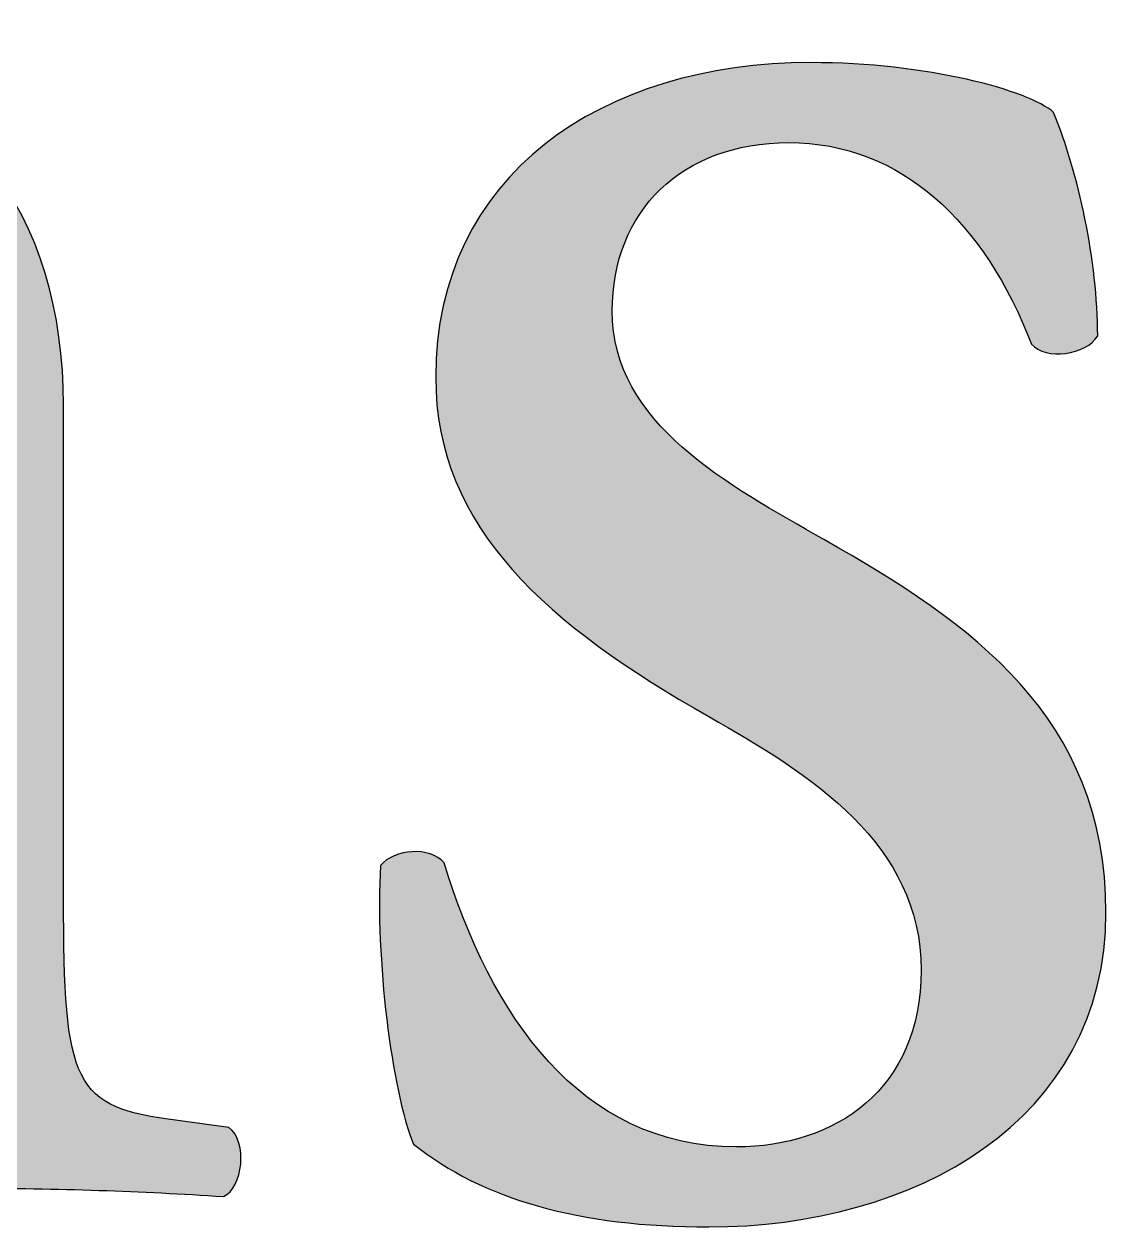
# Paper-space layout 'A3mask' of a CAD drawing. Extents: x 0 to 394, y 0 to 277.
# Drawn here: x 322.408 to 326.038, y 42.122 to 46.156 of the extents above; entities that cross this region are included whole.
import ezdxf
from ezdxf.enums import TextEntityAlignment as Align

# ---------------------------------------------------------------- set-up
doc = ezdxf.new("R2010")
doc.units = 0
doc.layers.get('0').update_dxf_attribs({"linetype": 'CONTINUOUS'})
doc.layers.get('Defpoints').update_dxf_attribs({"linetype": 'CONTINUOUS'})
doc.layers.add('JPP_Mask', color=7, linetype='CONTINUOUS')
doc.styles.add('JPP', font='arial.ttf')

# ---------------------------------------------------------------- blocks, each defined once
blk = doc.blocks.new('A3mask')
at = {"true_color": 0x0081c6}
h = blk.add_hatch(color=142, dxfattribs=at)
edge = h.paths.add_edge_path()
edge.add_spline(control_points=[(322.5403, 43.2878), (322.5403, 43.2878), (322.5403, 44.8794), (322.5403, 44.8794), (322.5403, 45.4996), (322.2258, 46.0272), (321.4575, 46.0272)], knot_values=[8, 8, 8, 8, 9, 9, 9, 10, 10, 10, 10], degree=3, periodic=0)
edge.add_spline(control_points=[(321.4575, 46.0272), (320.9858, 46.0272), (320.5506, 45.7954), (320.1621, 45.5551)], knot_values=[7, 7, 7, 7, 8, 8, 8, 8], degree=3, periodic=0)
edge.add_spline(control_points=[(320.1621, 45.5551), (320.0973, 45.5551), (320.0602, 45.6015), (320.0602, 45.6568)], knot_values=[6, 6, 6, 6, 7, 7, 7, 7], degree=3, periodic=0)
edge.add_spline(control_points=[(320.0602, 45.6568), (320.0602, 45.7402), (320.0602, 45.8789), (320.0787, 46.0916)], knot_values=[5, 5, 5, 5, 6, 6, 6, 6], degree=3, periodic=0)
edge.add_spline(control_points=[(320.0787, 46.0916), (320.0602, 46.1379), (320.0139, 46.1565), (319.9768, 46.1565)], knot_values=[4, 4, 4, 4, 5, 5, 5, 5], degree=3, periodic=0)
edge.add_spline(control_points=[(319.9768, 46.1565), (319.7919, 46.0178), (319.2644, 45.7772), (319.0516, 45.7029)], knot_values=[3, 3, 3, 3, 4, 4, 4, 4], degree=3, periodic=0)
edge.add_spline(control_points=[(319.0516, 45.7029), (319.0053, 45.6753), (319.0053, 45.5734), (319.0423, 45.5366)], knot_values=[2, 2, 2, 2, 3, 3, 3, 3], degree=3, periodic=0)
edge.add_spline(control_points=[(319.0423, 45.5366), (319.0423, 45.5366), (319.1255, 45.4811), (319.1255, 45.4811), (319.3754, 45.3145), (319.3754, 45.2684), (319.3754, 44.9073)], knot_values=[0, 0, 0, 0, 1, 1, 1, 2, 2, 2, 2], degree=3, periodic=0)
edge.add_spline(control_points=[(319.3754, 44.9073), (319.3754, 44.9073), (319.3754, 44.5024), (319.3754, 44.0975)], knot_values=[31.5, 31.5, 31.5, 31.5, 32, 32, 32, 32], degree=3, periodic=0)
edge.add_spline(control_points=[(319.3754, 44.0975), (319.3754, 43.6926), (319.3754, 43.2878), (319.3754, 43.2878), (319.3754, 42.6215), (319.3661, 42.5289), (319.0239, 42.4828)], knot_values=[30, 30, 30, 30, 30.5, 30.5, 30.5, 31.5, 31.5, 31.5, 31.5], degree=3, periodic=0)
edge.add_spline(control_points=[(319.0239, 42.4828), (319.0239, 42.4828), (318.8293, 42.4549), (318.8293, 42.4549), (318.7646, 42.4085), (318.7832, 42.2516), (318.848, 42.2237)], knot_values=[28, 28, 28, 28, 29, 29, 29, 30, 30, 30, 30], degree=3, periodic=0)
edge.add_spline(control_points=[(318.848, 42.2237), (319.1071, 42.242), (319.3847, 42.2516), (319.7179, 42.2516)], knot_values=[27, 27, 27, 27, 28, 28, 28, 28], degree=3, periodic=0)
edge.add_spline(control_points=[(319.7179, 42.2516), (320.0419, 42.2516), (320.31, 42.242), (320.5599, 42.2237)], knot_values=[26, 26, 26, 26, 27, 27, 27, 27], degree=3, periodic=0)
edge.add_spline(control_points=[(320.5599, 42.2237), (320.6247, 42.2516), (320.6432, 42.4085), (320.5785, 42.4549)], knot_values=[25, 25, 25, 25, 26, 26, 26, 26], degree=3, periodic=0)
edge.add_spline(control_points=[(320.5785, 42.4549), (320.5785, 42.4549), (320.4119, 42.4828), (320.4119, 42.4828), (320.0787, 42.538), (320.0602, 42.6215), (320.0602, 43.2878)], knot_values=[23, 23, 23, 23, 24, 24, 24, 25, 25, 25, 25], degree=3, periodic=0)
edge.add_spline(control_points=[(320.0602, 43.2878), (320.0602, 43.2878), (320.0602, 44.7038), (320.0602, 44.7038), (320.0602, 44.9723), (320.0787, 45.1015), (320.199, 45.259)], knot_values=[21, 21, 21, 21, 22, 22, 22, 23, 23, 23, 23], degree=3, periodic=0)
edge.add_spline(control_points=[(320.199, 45.259), (320.3285, 45.4347), (320.634, 45.5828), (320.9858, 45.5828)], knot_values=[20, 20, 20, 20, 21, 21, 21, 21], degree=3, periodic=0)
edge.add_spline(control_points=[(320.9858, 45.5828), (321.6151, 45.5828), (321.8557, 45.1941), (321.8557, 44.6668)], knot_values=[19, 19, 19, 19, 20, 20, 20, 20], degree=3, periodic=0)
edge.add_spline(control_points=[(321.8557, 44.6668), (321.8557, 44.6668), (321.8557, 43.2878), (321.8557, 43.2878), (321.8557, 42.6215), (321.8461, 42.538), (321.5039, 42.4828)], knot_values=[17, 17, 17, 17, 18, 18, 18, 19, 19, 19, 19], degree=3, periodic=0)
edge.add_spline(control_points=[(321.5039, 42.4828), (321.5039, 42.4828), (321.328, 42.4549), (321.328, 42.4549), (321.2632, 42.4085), (321.2819, 42.2516), (321.3466, 42.2237)], knot_values=[15, 15, 15, 15, 16, 16, 16, 17, 17, 17, 17], degree=3, periodic=0)
edge.add_spline(control_points=[(321.3466, 42.2237), (321.5962, 42.242), (321.874, 42.2516), (322.2072, 42.2516)], knot_values=[14, 14, 14, 14, 15, 15, 15, 15], degree=3, periodic=0)
edge.add_spline(control_points=[(322.2072, 42.2516), (322.5311, 42.2516), (322.7993, 42.242), (323.0771, 42.2237)], knot_values=[13, 13, 13, 13, 14, 14, 14, 14], degree=3, periodic=0)
edge.add_spline(control_points=[(323.0771, 42.2237), (323.1418, 42.2516), (323.1603, 42.4085), (323.0954, 42.4549)], knot_values=[12, 12, 12, 12, 13, 13, 13, 13], degree=3, periodic=0)
edge.add_spline(control_points=[(323.0954, 42.4549), (323.0954, 42.4549), (322.8919, 42.4828), (322.8919, 42.4828), (322.5587, 42.5289), (322.5403, 42.6215), (322.5403, 43.2878)], knot_values=[10, 10, 10, 10, 11, 11, 11, 12, 12, 12, 12], degree=3, periodic=0)
h = blk.add_hatch(color=142, dxfattribs=at)
edge = h.paths.add_edge_path()
edge.add_spline(control_points=[(326.0378, 43.1767), (326.0378, 43.8337), (325.5844, 44.1485), (325.0939, 44.4259)], knot_values=[5, 5, 5, 5, 6, 6, 6, 6], degree=3, periodic=0)
edge.add_spline(control_points=[(325.0939, 44.4259), (324.7701, 44.6109), (324.3814, 44.8146), (324.3814, 45.1941)], knot_values=[4, 4, 4, 4, 5, 5, 5, 5], degree=3, periodic=0)
edge.add_spline(control_points=[(324.3814, 45.1941), (324.3814, 45.5272), (324.6129, 45.7587), (324.9737, 45.7587)], knot_values=[3, 3, 3, 3, 4, 4, 4, 4], degree=3, periodic=0)
edge.add_spline(control_points=[(324.9737, 45.7587), (325.3531, 45.7587), (325.6308, 45.4902), (325.7879, 45.0831)], knot_values=[2, 2, 2, 2, 3, 3, 3, 3], degree=3, periodic=0)
edge.add_spline(control_points=[(325.7879, 45.0831), (325.8343, 45.0275), (325.9731, 45.046), (326.0101, 45.1109)], knot_values=[1, 1, 1, 1, 2, 2, 2, 2], degree=3, periodic=0)
edge.add_spline(control_points=[(326.0101, 45.1109), (326.0101, 45.3609), (325.9455, 45.6568), (325.8622, 45.8603)], knot_values=[0, 0, 0, 0, 1, 1, 1, 1], degree=3, periodic=0)
edge.add_spline(control_points=[(325.8622, 45.8603), (325.7788, 45.9346), (325.4364, 46.0272), (325.0477, 46.0272)], knot_values=[15, 15, 15, 15, 16, 16, 16, 16], degree=3, periodic=0)
edge.add_spline(control_points=[(325.0477, 46.0272), (324.3444, 46.0272), (323.7891, 45.6474), (323.7891, 44.9723)], knot_values=[14, 14, 14, 14, 15, 15, 15, 15], degree=3, periodic=0)
edge.add_spline(control_points=[(323.7891, 44.9723), (323.7891, 44.4629), (324.1685, 44.1392), (324.7052, 43.8337)], knot_values=[13, 13, 13, 13, 14, 14, 14, 14], degree=3, periodic=0)
edge.add_spline(control_points=[(324.7052, 43.8337), (325.0477, 43.6395), (325.4178, 43.4079), (325.4178, 42.9823)], knot_values=[12, 12, 12, 12, 13, 13, 13, 13], degree=3, periodic=0)
edge.add_spline(control_points=[(325.4178, 42.9823), (325.4178, 42.5845), (325.131, 42.3903), (324.7978, 42.3903)], knot_values=[11, 11, 11, 11, 12, 12, 12, 12], degree=3, periodic=0)
edge.add_spline(control_points=[(324.7978, 42.3903), (324.2704, 42.3903), (323.974, 42.8342), (323.817, 43.3433)], knot_values=[10, 10, 10, 10, 11, 11, 11, 11], degree=3, periodic=0)
edge.add_spline(control_points=[(323.817, 43.3433), (323.7707, 43.3988), (323.6503, 43.3897), (323.604, 43.3339)], knot_values=[9, 9, 9, 9, 10, 10, 10, 10], degree=3, periodic=0)
edge.add_spline(control_points=[(323.604, 43.3339), (323.5857, 43.0286), (323.6411, 42.5753), (323.7151, 42.3994)], knot_values=[8, 8, 8, 8, 9, 9, 9, 9], degree=3, periodic=0)
edge.add_spline(control_points=[(323.7151, 42.3994), (323.9465, 42.2143), (324.2704, 42.1217), (324.7052, 42.1217)], knot_values=[7, 7, 7, 7, 8, 8, 8, 8], degree=3, periodic=0)
edge.add_spline(control_points=[(324.7052, 42.1217), (325.3901, 42.1217), (326.0378, 42.4735), (326.0378, 43.1767)], knot_values=[6, 6, 6, 6, 7, 7, 7, 7], degree=3, periodic=0)
at = {"layer": 'Defpoints', "color": 142, "true_color": 0x0081c6}
for points, knots in [([(319.3754, 44.9073), (319.3754, 45.2684), (319.3754, 45.3145), (319.1255, 45.4811), (319.1255, 45.4811), (319.0423, 45.5366), (319.0423, 45.5366), (319.0053, 45.5734), (319.0053, 45.6753), (319.0516, 45.7029), (319.2644, 45.7772), (319.7919, 46.0178), (319.9768, 46.1565), (320.0139, 46.1565), (320.0602, 46.1379), (320.0787, 46.0916), (320.0602, 45.8789), (320.0602, 45.7402), (320.0602, 45.6568), (320.0602, 45.6015), (320.0973, 45.5551), (320.1621, 45.5551), (320.5506, 45.7954), (320.9858, 46.0272), (321.4575, 46.0272), (322.2258, 46.0272), (322.5403, 45.4996), (322.5403, 44.8794), (322.5403, 44.8794), (322.5403, 43.2878), (322.5403, 43.2878), (322.5403, 42.6215), (322.5587, 42.5289), (322.8919, 42.4828), (322.8919, 42.4828), (323.0954, 42.4549), (323.0954, 42.4549), (323.1603, 42.4085), (323.1418, 42.2516), (323.0771, 42.2237), (322.7993, 42.242), (322.5311, 42.2516), (322.2072, 42.2516), (321.874, 42.2516), (321.5962, 42.242), (321.3466, 42.2237), (321.2819, 42.2516), (321.2632, 42.4085), (321.328, 42.4549), (321.328, 42.4549), (321.5039, 42.4828), (321.5039, 42.4828), (321.8461, 42.538), (321.8557, 42.6215), (321.8557, 43.2878), (321.8557, 43.2878), (321.8557, 44.6668), (321.8557, 44.6668), (321.8557, 45.1941), (321.6151, 45.5828), (320.9858, 45.5828), (320.634, 45.5828), (320.3285, 45.4347), (320.199, 45.259), (320.0787, 45.1015), (320.0602, 44.9723), (320.0602, 44.7038), (320.0602, 44.7038), (320.0602, 43.2878), (320.0602, 43.2878), (320.0602, 42.6215), (320.0787, 42.538), (320.4119, 42.4828), (320.4119, 42.4828), (320.5785, 42.4549), (320.5785, 42.4549), (320.6432, 42.4085), (320.6247, 42.2516), (320.5599, 42.2237), (320.31, 42.242), (320.0419, 42.2516), (319.7179, 42.2516), (319.3847, 42.2516), (319.1071, 42.242), (318.848, 42.2237), (318.7832, 42.2516), (318.7646, 42.4085), (318.8293, 42.4549), (318.8293, 42.4549), (319.0239, 42.4828), (319.0239, 42.4828), (319.3661, 42.5289), (319.3754, 42.6215), (319.3754, 43.2878), (319.3754, 43.2878), (319.3754, 44.9073), (319.3754, 44.9073)], [0, 0, 0, 0, 1, 1, 1, 2, 2, 2, 3, 3, 3, 4, 4, 4, 5, 5, 5, 6, 6, 6, 7, 7, 7, 8, 8, 8, 9, 9, 9, 10, 10, 10, 11, 11, 11, 12, 12, 12, 13, 13, 13, 14, 14, 14, 15, 15, 15, 16, 16, 16, 17, 17, 17, 18, 18, 18, 19, 19, 19, 20, 20, 20, 21, 21, 21, 22, 22, 22, 23, 23, 23, 24, 24, 24, 25, 25, 25, 26, 26, 26, 27, 27, 27, 28, 28, 28, 29, 29, 29, 30, 30, 30, 31, 31, 31, 32, 32, 32, 32]), ([(325.8622, 45.8603), (325.9455, 45.6568), (326.0101, 45.3609), (326.0101, 45.1109), (325.9731, 45.046), (325.8343, 45.0275), (325.7879, 45.0831), (325.6308, 45.4902), (325.3531, 45.7587), (324.9737, 45.7587), (324.6129, 45.7587), (324.3814, 45.5272), (324.3814, 45.1941), (324.3814, 44.8146), (324.7701, 44.6109), (325.0939, 44.4259), (325.5844, 44.1485), (326.0378, 43.8337), (326.0378, 43.1767), (326.0378, 42.4735), (325.3901, 42.1217), (324.7052, 42.1217), (324.2704, 42.1217), (323.9465, 42.2143), (323.7151, 42.3994), (323.6411, 42.5753), (323.5857, 43.0286), (323.604, 43.3339), (323.6503, 43.3897), (323.7707, 43.3988), (323.817, 43.3433), (323.974, 42.8342), (324.2704, 42.3903), (324.7978, 42.3903), (325.131, 42.3903), (325.4178, 42.5845), (325.4178, 42.9823), (325.4178, 43.4079), (325.0477, 43.6395), (324.7052, 43.8337), (324.1685, 44.1392), (323.7891, 44.4629), (323.7891, 44.9723), (323.7891, 45.6474), (324.3444, 46.0272), (325.0477, 46.0272), (325.4364, 46.0272), (325.7788, 45.9346), (325.8622, 45.8603)], [0, 0, 0, 0, 1, 1, 1, 2, 2, 2, 3, 3, 3, 4, 4, 4, 5, 5, 5, 6, 6, 6, 7, 7, 7, 8, 8, 8, 9, 9, 9, 10, 10, 10, 11, 11, 11, 12, 12, 12, 13, 13, 13, 14, 14, 14, 15, 15, 15, 16, 16, 16, 16])]:
    blk.add_open_spline(points, degree=3, knots=knots, dxfattribs=at)
at = {"color": 7, "style": 'JPP'}
for tag, p in [('Client', (361.62, 56.35)), ('Project1', (361.62, 44.1)), ('Project2', (361.62, 40.425)), ('Project3', (361.62, 36.75)), ('Title1', (361.62, 28.175)), ('Title2', (361.62, 24.5)), ('Title3', (361.62, 20.825)), ('Status', (308.7, 3.675))]:
    blk.add_attdef(tag, text='', height=1.7, dxfattribs=at).set_placement(p, align=Align.MIDDLE_LEFT)
at = {"color": 2, "style": 'JPP'}
for tag, p in [('Scale', (322.175, 12.25)), ('Checked', (366.275, 12.25)), ('Drawn', (344.225, 12.25)), ('Date', (388.325, 12.25))]:
    blk.add_attdef(tag, text='', height=1, dxfattribs=at).set_placement(p, align=Align.MIDDLE_CENTER)
at = {"color": 6, "style": 'JPP'}
for tag, p in [('Ref', (352.8, 3.675)), ('DrgNo.', (373.38, 3.675))]:
    blk.add_attdef(tag, text='', height=2, dxfattribs=at).set_placement(p, align=Align.MIDDLE_LEFT)
blk.add_attdef('Rev', text='', height=2, dxfattribs=at).set_placement((390.1746, 3.675), align=Align.MIDDLE_CENTER)

psp = doc.layouts.new('A3mask')

# ---------------------------------------------------------------- block references
at = {"layer": 'JPP_Mask'}
psp.add_blockref('A3mask', (0, 0), dxfattribs=at)

doc.saveas('drawing.dxf')
